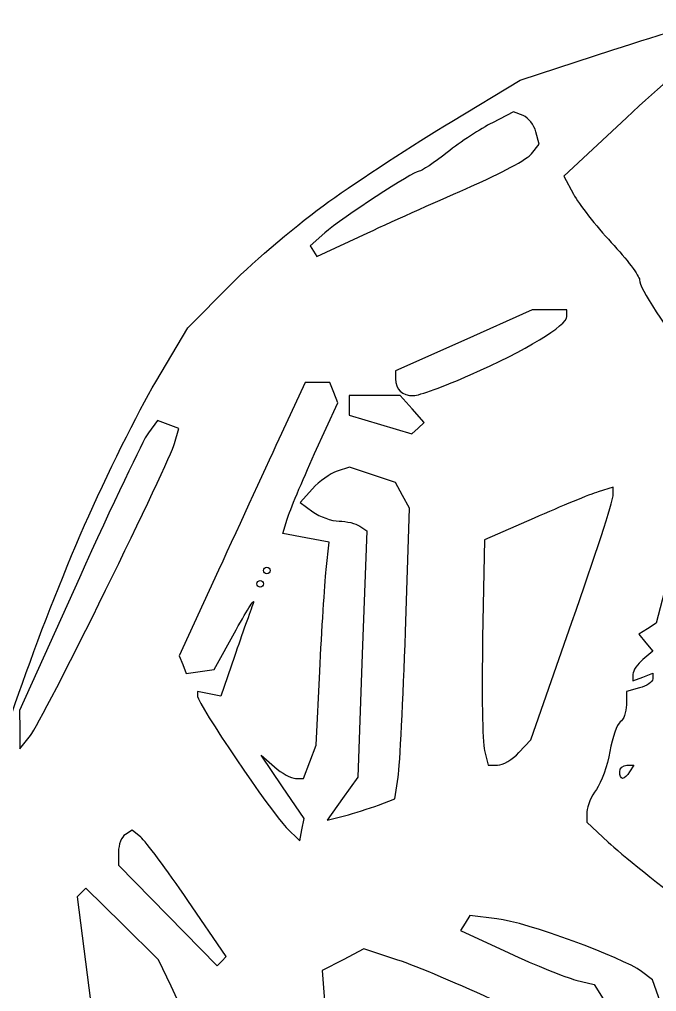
# Model space of a CAD drawing. Extents: x 150 to 6088, y 37 to 2750.
# Drawn here: x 5215.5 to 5328.1, y 2448.6 to 2620.3 of the extents above; entities that cross this region are included whole.
import ezdxf

# ---------------------------------------------------------------- set-up
doc = ezdxf.new("R2010")
doc.units = 0
doc.layers.add('00_Layout', color=7, linetype='CONTINUOUS')

msp = doc.modelspace()

# ---------------------------------------------------------------- linework, layer by layer
at = {"layer": '00_Layout', "color": 7}
for p, q in [((5303.995472, 2609.514601), (5320.390727, 2614.890379)), ((5291.897198, 2602.248433), (5303.995472, 2609.514601)), ((5302.786361, 2603.932069), (5299.072185, 2602.032314)), ((5304.493647, 2603.276945), (5302.786361, 2603.932069)), ((5322.766503, 2602.910161), (5311.712164, 2592.577715)), ((5307.349618, 2598.22923), (5306.775272, 2600.425514)), ((5306.015974, 2596.545369), (5307.349618, 2598.22923)), ((5311.712164, 2592.577715), (5313.410251, 2589.404803)), ((5295.357978, 2590.804931), (5295.358008, 2590.804954)), ((5269.460659, 2582.565756), (5266.87412, 2580.298918)), ((5268.046747, 2578.401519), (5277.040201, 2582.574948)), ((5266.87412, 2580.298918), (5267.460434, 2579.350218)), ((5267.460434, 2579.350218), (5268.046747, 2578.401519)), ((5245.239774, 2565.792288), (5252.90046, 2573.506422)), ((5306.125593, 2568.98238), (5294.039945, 2563.587798)), ((5309.191968, 2568.98238), (5306.125593, 2568.98238)), ((5312.258342, 2568.98238), (5309.191968, 2568.98238)), ((5312.258342, 2567.831459), (5312.258342, 2568.98238)), ((5239.588955, 2556.255497), (5245.239774, 2565.792288)), ((5294.039945, 2563.587798), (5281.954296, 2558.193217)), ((5281.954296, 2558.193217), (5281.954296, 2556.788811)), ((5295.162645, 2557.496687), (5295.162645, 2557.496687)), ((5266.004254, 2556.161435), (5261.81553, 2547.128504)), ((5268.188115, 2556.161435), (5266.004254, 2556.161435)), ((5270.371976, 2556.161435), (5268.188115, 2556.161435)), ((5271.06001, 2554.368532), (5270.371976, 2556.161435)), ((5271.748043, 2552.575621), (5271.06001, 2554.368532)), ((5278.277031, 2553.830357), (5273.795517, 2553.830357)), ((5273.795517, 2553.830357), (5273.795517, 2552.117319)), ((5282.758545, 2553.830357), (5278.277031, 2553.830357)), ((5284.893072, 2551.471739), (5282.758545, 2553.830357)), ((5267.669985, 2543.587283), (5271.748043, 2552.575621)), ((5273.795517, 2552.117319), (5273.795517, 2550.404273)), ((5287.027591, 2549.113113), (5284.893072, 2551.471739)), ((5239.882881, 2549.46051), (5238.281751, 2547.27463)), ((5241.767557, 2548.737324), (5239.882881, 2549.46051)), ((5273.795517, 2550.404273), (5279.331833, 2548.750929)), ((5243.652226, 2548.014137), (5241.767557, 2548.737324)), ((5242.913706, 2545.38593), (5243.652226, 2548.014137)), ((5279.331833, 2548.750929), (5284.868143, 2547.097577)), ((5284.868143, 2547.097577), (5285.947867, 2548.105349)), ((5285.947867, 2548.105349), (5287.027591, 2549.113113)), ((5273.832129, 2541.178118), (5271.636465, 2540.481259)), ((5277.902169, 2539.834879), (5273.832129, 2541.178118)), ((5281.972209, 2538.491647), (5277.902169, 2539.834879)), ((5283.192539, 2536.211428), (5281.972209, 2538.491647)), ((5320.417122, 2537.669881), (5317.794659, 2536.847928)), ((5320.417286, 2536.134412), (5320.417122, 2537.669881)), ((5267.262864, 2537.377794), (5265.084919, 2534.971195)), ((5284.412877, 2533.93121), (5283.192539, 2536.211428)), ((5265.084919, 2534.971195), (5267.331914, 2533.328158)), ((5283.709211, 2512.11981), (5284.412877, 2533.93121)), ((5262.023481, 2529.48152), (5262.8077, 2532.040228)), ((5275.628121, 2530.793115), (5276.877935, 2529.936801)), ((5306.430642, 2532.183684), (5297.689087, 2528.341385)), ((5266.122108, 2528.712612), (5262.023481, 2529.48152)), ((5276.877935, 2529.936801), (5276.076872, 2508.192477)), ((5270.220735, 2527.943703), (5266.122108, 2528.712612)), ((5269.715424, 2523.11254), (5270.220735, 2527.943703)), ((5297.689087, 2528.341385), (5297.354981, 2511.073212)), ((5250.68556, 2523.000708), (5243.744313, 2507.905843)), ((5258.643494, 2522.943543), (5258.643494, 2522.943543)), ((5226.099573, 2521.662816), (5215.518533, 2498.236898)), ((5257.477951, 2520.612456), (5257.477951, 2520.612456)), ((5330.139627, 2521.778186), (5328.030224, 2513.619407)), ((5230.724303, 2519.446861), (5230.723615, 2519.446921)), ((5305.847874, 2493.041112), (5313.132666, 2513.820028)), ((5328.030224, 2513.619407), (5326.490126, 2512.651164)), ((5249.901827, 2505.460478), (5253.779204, 2512.453722)), ((5326.490126, 2512.651164), (5324.950027, 2511.682928)), ((5324.950027, 2511.682928), (5326.194568, 2510.183346)), ((5326.194568, 2510.183346), (5327.439109, 2508.683764)), ((5327.439109, 2508.683764), (5325.67643, 2507.220853)), ((5243.744313, 2507.905843), (5244.348951, 2506.330127)), ((5253.498247, 2507.762387), (5251.06737, 2500.739988)), ((5276.076872, 2508.192477), (5275.27581, 2486.448145)), ((5244.348951, 2506.330127), (5244.953588, 2504.754419)), ((5244.953588, 2504.754419), (5247.427711, 2505.107449)), ((5247.427711, 2505.107449), (5249.901827, 2505.460478)), ((5267.929506, 2492.107806), (5268.569821, 2505.194592)), ((5325.662055, 2504.134045), (5327.410366, 2504.80495)), ((5327.410366, 2504.80495), (5327.410366, 2503.811928)), ((5323.913744, 2504.610672), (5323.913744, 2503.463139)), ((5323.913744, 2503.463139), (5325.662055, 2504.134045)), ((5249.027668, 2501.145972), (5246.987973, 2501.551956)), ((5246.987973, 2501.551956), (5246.987973, 2500.722195)), ((5325.079287, 2502.209309), (5322.748208, 2501.599735)), ((5322.748208, 2501.599735), (5322.748208, 2499.228327)), ((5251.06737, 2500.739988), (5249.027668, 2501.145972)), ((5215.518533, 2498.236898), (5215.55593, 2494.855392)), ((5215.55593, 2494.855392), (5215.593327, 2491.473893)), ((5215.593327, 2491.473893), (5217.433014, 2493.804972)), ((5303.762771, 2490.800609), (5305.847874, 2493.041112)), ((5266.811951, 2489.168409), (5267.929506, 2492.107806)), ((5297.668593, 2491.182569), (5298.316313, 2488.560099)), ((5262.016106, 2484.73863), (5258.23748, 2490.30841)), ((5258.23748, 2490.30841), (5260.571939, 2488.268715)), ((5303.762816, 2490.800609), (5303.762771, 2490.800609)), ((5265.694396, 2486.22902), (5266.811951, 2489.168409)), ((5298.316313, 2488.560099), (5299.997017, 2488.560099)), ((5322.816996, 2488.560099), (5324.051313, 2488.560099)), ((5324.051313, 2488.560099), (5323.330968, 2487.394563)), ((5264.300401, 2486.22902), (5265.694396, 2486.22902)), ((5275.27581, 2486.448145), (5272.58117, 2482.663864)), ((5281.828896, 2482.627028), (5282.417228, 2486.467727)), ((5321.58265, 2487.394563), (5321.582665, 2487.394563)), ((5265.794621, 2479.168843), (5262.016106, 2484.73863)), ((5272.58117, 2482.663864), (5269.886531, 2478.879591)), ((5278.926343, 2481.523482), (5281.828896, 2482.627028)), ((5278.926358, 2481.523505), (5278.926343, 2481.523482)), ((5265.410851, 2477.175984), (5265.794621, 2479.168843)), ((5269.886531, 2478.879591), (5272.955165, 2479.649771)), ((5315.792025, 2480.339038), (5315.754628, 2478.527975)), ((5262.639166, 2477.571056), (5265.027081, 2475.183148)), ((5315.754628, 2478.527975), (5319.542634, 2474.969274)), ((5235.4348, 2477.105386), (5234.218203, 2476.353478)), ((5236.947674, 2475.849805), (5235.4348, 2477.105386)), ((5265.027081, 2475.183148), (5265.410851, 2477.175984)), ((5233.001605, 2473.254284), (5233.001605, 2470.90699)), ((5233.001605, 2470.90699), (5241.71224, 2462.025263)), ((5226.455931, 2466.085378), (5225.680283, 2465.30973)), ((5225.680283, 2465.30973), (5229.578222, 2435.48923)), ((5227.231571, 2466.861018), (5226.455931, 2466.085378)), ((5233.647335, 2460.524955), (5227.231571, 2466.861018)), ((5252.058852, 2454.779521), (5245.259699, 2464.68688)), ((5241.71224, 2462.025263), (5250.422874, 2453.143543)), ((5295.079025, 2462.021418), (5294.254395, 2460.687147)), ((5299.880682, 2461.45717), (5295.079025, 2462.021418)), ((5240.063091, 2454.188892), (5233.647335, 2460.524955)), ((5294.254395, 2460.687147), (5293.429772, 2459.352867)), ((5293.429772, 2459.352867), (5301.988836, 2455.398347)), ((5276.373522, 2456.112521), (5272.689091, 2454.207239)), ((5282.369143, 2454.155092), (5276.373522, 2456.112521)), ((5242.287289, 2449.520624), (5240.063091, 2454.188892)), ((5250.422874, 2453.143543), (5251.240863, 2453.961532)), ((5251.240863, 2453.961532), (5252.058852, 2454.779521)), ((5272.689091, 2454.207239), (5269.004661, 2452.301942)), ((5269.004661, 2452.301942), (5269.622088, 2444.497748)), ((5327.348271, 2450.679862), (5325.404792, 2452.139309)), ((5313.801133, 2450.627296), (5317.054359, 2449.810789)), ((5335.596452, 2427.5144), (5327.348271, 2450.679862)), ((5244.511479, 2444.852341), (5242.287289, 2449.520624)), ((5317.054359, 2449.810789), (5318.675311, 2447.331475))]:
    msp.add_line(p, q, dxfattribs=at)
for points in [[(5320.390727, 2614.890379), (5329.408116, 2617.847053), (5337.511824, 2620.26615), (5338.398982, 2620.26615)], [(5335.569145, 2613.838778), (5334.607574, 2613.510879), (5328.84638, 2608.593015), (5322.766503, 2602.910161)], [(5306.775272, 2600.425514), (5306.459415, 2601.633466), (5305.432653, 2602.916616), (5304.493647, 2603.276945)], [(5270.180032, 2588.101414), (5275.470417, 2591.885882), (5285.243147, 2598.252042), (5291.897198, 2602.248433)], [(5299.072185, 2602.032314), (5297.029386, 2600.987445), (5293.446803, 2598.630936), (5291.110892, 2596.795631)], [(5291.110892, 2596.795631), (5288.774974, 2594.96032), (5286.537815, 2593.458703), (5286.139415, 2593.458703)], [(5295.358008, 2590.804954), (5300.486389, 2593.036055), (5305.282466, 2595.619243), (5306.015974, 2596.545369)], [(5286.139415, 2593.458703), (5285.094882, 2593.458703), (5272.515755, 2585.243229), (5269.460659, 2582.565756)], [(5277.040201, 2582.574948), (5281.9866, 2584.870335), (5290.229598, 2588.57383), (5295.357978, 2590.804931)], [(5313.410251, 2589.404803), (5314.3442, 2587.659701), (5317.351809, 2583.822787), (5320.093816, 2580.878327)], [(5252.90046, 2573.506422), (5257.113829, 2577.749193), (5264.889639, 2584.316939), (5270.180032, 2588.101414)], [(5320.093816, 2580.878327), (5322.835815, 2577.933867), (5325.079287, 2574.961225), (5325.079287, 2574.272444)], [(5325.079287, 2574.272444), (5325.079287, 2572.808187), (5329.329066, 2566.253933), (5335.887993, 2557.602633)], [(5295.162645, 2557.496687), (5304.961157, 2561.796892), (5312.258342, 2566.208227), (5312.258342, 2567.831459)], [(5281.954296, 2556.788811), (5281.954296, 2554.923387), (5283.138089, 2553.830357), (5285.158427, 2553.830357)], [(5285.158427, 2553.830357), (5286.065967, 2553.830357), (5290.56787, 2555.480208), (5295.162645, 2557.496687)], [(5227.016305, 2530.934102), (5230.823309, 2539.615642), (5236.480994, 2551.010265), (5239.588955, 2556.255497)], [(5238.281751, 2547.27463), (5237.401129, 2546.072393), (5231.919143, 2534.547081), (5226.099573, 2521.662816)], [(5261.81553, 2547.128504), (5259.511737, 2542.160385), (5254.503244, 2531.302876), (5250.68556, 2523.000708)], [(5230.723615, 2519.446921), (5237.022004, 2532.267865), (5242.507543, 2543.940417), (5242.913706, 2545.38593)], [(5262.8077, 2532.040228), (5263.239039, 2533.447522), (5265.427051, 2538.643696), (5267.669985, 2543.587283)], [(5271.636465, 2540.481259), (5270.42885, 2540.098013), (5268.460726, 2538.701415), (5267.262864, 2537.377794)], [(5317.794659, 2536.847928), (5316.352302, 2536.395871), (5311.238491, 2534.296947), (5306.430642, 2532.183684)], [(5313.132666, 2513.820028), (5317.139296, 2525.248436), (5320.417384, 2535.289902), (5320.417286, 2536.134412)], [(5267.331914, 2533.328158), (5268.567757, 2532.424484), (5270.658768, 2531.677079), (5271.978604, 2531.667266)], [(5208.554863, 2478.23351), (5210.311132, 2487.918752), (5218.88048, 2512.381074), (5227.016305, 2530.934102)], [(5271.978604, 2531.667266), (5273.298433, 2531.657543), (5274.940716, 2531.26405), (5275.628121, 2530.793115)], [(5258.643494, 2522.943543), (5258.643494, 2523.264036), (5258.905723, 2523.52634), (5259.226291, 2523.52634)], [(5259.226291, 2522.360745), (5258.905797, 2522.360745), (5258.643494, 2522.622974), (5258.643494, 2522.943543)], [(5259.226291, 2523.52634), (5259.546785, 2523.52634), (5259.809089, 2523.264111), (5259.809089, 2522.943543)], [(5259.809089, 2522.943543), (5259.809089, 2522.623049), (5259.54686, 2522.360745), (5259.226291, 2522.360745)], [(5268.569821, 2505.194592), (5268.921953, 2512.392323), (5269.437503, 2520.455403), (5269.715424, 2523.11254)], [(5257.477951, 2520.612456), (5257.477951, 2520.93295), (5257.74018, 2521.195254), (5258.060748, 2521.195254)], [(5258.060748, 2520.029659), (5257.740254, 2520.029659), (5257.477951, 2520.291888), (5257.477951, 2520.612456)], [(5258.060748, 2521.195254), (5258.381242, 2521.195254), (5258.643546, 2520.933025), (5258.643546, 2520.612456)], [(5258.643546, 2520.612456), (5258.643546, 2520.291962), (5258.381317, 2520.029659), (5258.060748, 2520.029659)], [(5217.433014, 2493.804972), (5218.44484, 2495.087067), (5224.425922, 2506.625916), (5230.724303, 2519.446861)], [(5256.792857, 2517.115887), (5256.317763, 2515.833792), (5254.835226, 2511.624723), (5253.498247, 2507.762387)], [(5253.779204, 2512.453722), (5255.911771, 2516.300007), (5257.267913, 2518.397974), (5256.792857, 2517.115887)], [(5282.417228, 2486.467727), (5282.740789, 2488.580107), (5283.322188, 2500.123541), (5283.709211, 2512.11981)], [(5297.354981, 2511.073212), (5297.171211, 2501.575711), (5297.312348, 2492.624926), (5297.668593, 2491.182569)], [(5325.67643, 2507.220853), (5324.706953, 2506.416507), (5323.913744, 2505.241817), (5323.913744, 2504.610672)], [(5327.410366, 2503.811928), (5327.410366, 2503.265779), (5326.361382, 2502.54459), (5325.079287, 2502.209309)], [(5246.987973, 2500.722195), (5246.987973, 2499.43642), (5259.955948, 2480.254274), (5262.639166, 2477.571056)], [(5322.748208, 2499.228327), (5322.748208, 2497.924055), (5322.269374, 2496.560965), (5321.684079, 2496.199252)], [(5321.684079, 2496.199252), (5321.098813, 2495.837546), (5320.274145, 2493.494732), (5319.851489, 2490.993033)], [(5299.997017, 2488.560099), (5300.921401, 2488.560099), (5302.616009, 2489.568327), (5303.762816, 2490.800609)], [(5319.851489, 2490.993033), (5319.428826, 2488.491326), (5318.350875, 2485.478242), (5317.456058, 2484.297284)], [(5260.571939, 2488.268715), (5261.855897, 2487.146882), (5263.533699, 2486.22902), (5264.300401, 2486.22902)], [(5321.582665, 2487.394563), (5321.582665, 2488.035626), (5322.138088, 2488.560099), (5322.816996, 2488.560099)], [(5322.096637, 2486.22902), (5321.813914, 2486.22902), (5321.58265, 2486.753478), (5321.58265, 2487.394563)], [(5323.330968, 2487.394563), (5322.934783, 2486.753501), (5322.37933, 2486.22902), (5322.096637, 2486.22902)], [(5317.456058, 2484.297284), (5316.561225, 2483.116318), (5315.812421, 2481.33512), (5315.792025, 2480.339038)], [(5272.955165, 2479.649771), (5274.642915, 2480.073331), (5277.329955, 2480.916548), (5278.926358, 2481.523505)], [(5234.218203, 2476.353478), (5233.549092, 2475.93994), (5233.001605, 2474.545294), (5233.001605, 2473.254284)], [(5245.259699, 2464.68688), (5241.520168, 2470.135919), (5237.779753, 2475.159244), (5236.947674, 2475.849805)], [(5319.542634, 2474.969274), (5321.626038, 2473.01198), (5328.837816, 2467.21223), (5335.568808, 2462.080932)], [(5325.404792, 2452.139309), (5322.137026, 2454.593223), (5304.974508, 2460.858598), (5299.880682, 2461.45717)], [(5301.988836, 2455.398347), (5306.696319, 2453.223357), (5312.01185, 2451.076384), (5313.801133, 2450.627296)], [(5300.106815, 2446.662978), (5293.648688, 2449.707049), (5285.666737, 2453.078502), (5282.369143, 2454.155092)]]:
    msp.add_open_spline(points, degree=3, dxfattribs=at)

doc.saveas('drawing.dxf')
